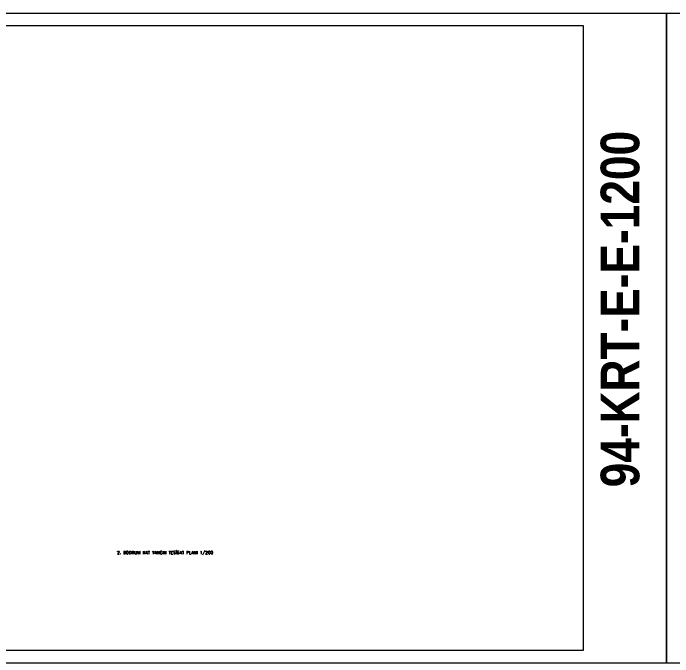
# Model space of a CAD drawing. Header units: metres. Extents: x -19121 to 152404, y -12107 to 29421.
# Drawn here: x 1238 to 18319, y 12761 to 29421 of the extents above; entities that cross this region are included whole.
import ezdxf

# ---------------------------------------------------------------- set-up
doc = ezdxf.new("R2010")
doc.units = ezdxf.units.M
doc.header["$LTSCALE"] = 50
doc.header["$MEASUREMENT"] = 0
doc.layers.add('40A', color=9, linetype='Continuous', lineweight=5)
doc.layers.add('E-YAZI', color=7, linetype='Continuous', lineweight=30)
doc.styles.add('E-YAZI', font='txttw.shx', dxfattribs={"height": 200})
doc.styles.add('MuuM_TEXT-BOLD', font='ARIALNB.TTF')

msp = doc.modelspace()

# ---------------------------------------------------------------- linework, layer by layer
at = {"layer": '40A'}
for points in [[(18159, 12601), (-9841, 12601), (-9841, 29421), (18159, 29421)], [(46159, 12601), (18159, 12601), (18159, 29421), (46159, 29421)], [(-9521, 29101), (16000, 29101), (16000, 12921), (-9521, 12921)]]:
    msp.add_lwpolyline(points, close=True, dxfattribs=at)

# ---------------------------------------------------------------- texts
at = {"layer": '40A', "style": 'MuuM_TEXT-BOLD'}
msp.add_text('94-KRT-E-E-1200', height=1000, rotation=90, dxfattribs=at).set_placement((17452, 17148))
at = {"layer": 'E-YAZI', "color": 4, "style": 'E-YAZI'}
msp.add_text('2. BODRUM KAT YANGIN TESİSAT PLANI 1/200', height=80, dxfattribs=at).set_placement((3928, 15419))

doc.saveas('drawing.dxf')
